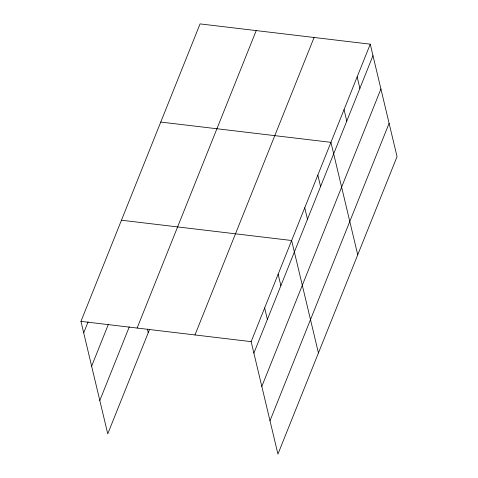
<?xml version="1.0" encoding="UTF-8"?>
<svg xmlns="http://www.w3.org/2000/svg" width="478" height="478" viewBox="0 0 478 478"><rect width="100%" height="100%" fill="white"/><g stroke="black" fill="none" stroke-linecap="round" stroke-linejoin="round"><path stroke-width="0.72" d="M149.614 329.282L107.753 433.833L80.961 321.371L200.061 23.9L370.247 44.167L397.039 156.629L277.939 454.1L251.147 341.639L370.247 44.167M83.692 332.843L88.101 321.831M91.633 366.172L108.434 324.198M99.812 400.504L129.287 326.886M137.12 328.057L256.22 30.586M194.982 334.947L314.088 37.481M253.878 353.111L372.977 55.639M261.819 386.439L380.918 88.968M269.998 420.771L389.098 123.306M160.757 122.063L330.943 142.33L357.735 254.798M121.454 220.233L291.64 240.5L318.432 352.961M80.961 321.371L251.147 341.639M357.144 76.886L359.88 88.364M344.046 109.611L346.777 121.083M317.84 175.056L320.577 186.528M304.743 207.775L307.474 219.247M278.142 274.211L280.879 285.683M264.645 307.922L267.375 319.394M147.385 329.073L148.246 332.694"/></g></svg>
